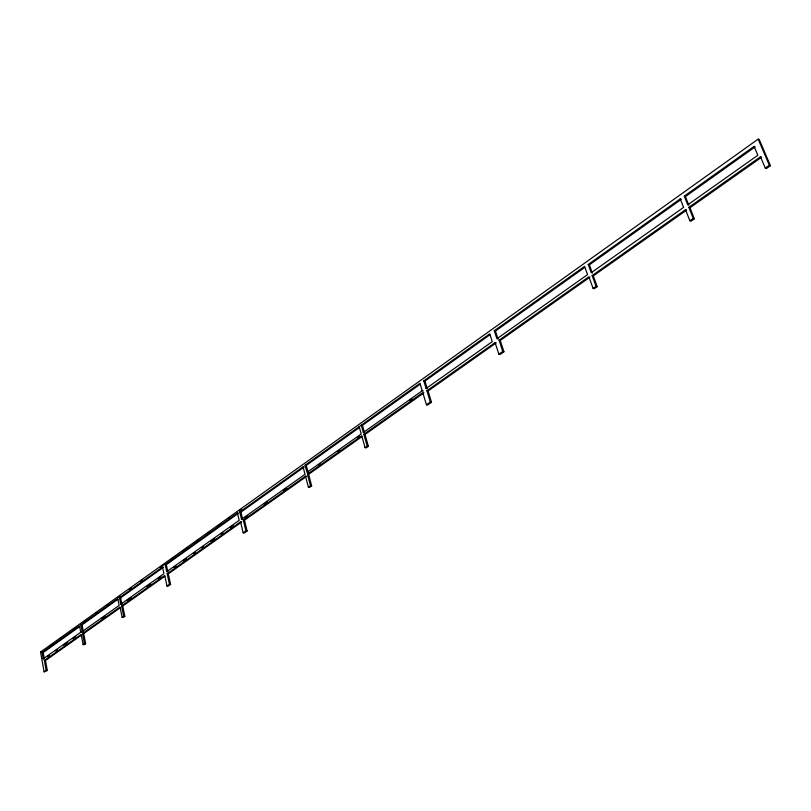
<?xml version="1.0" encoding="UTF-8"?>
<svg xmlns="http://www.w3.org/2000/svg" width="811" height="811" viewBox="0 0 811 811"><rect width="100%" height="100%" fill="white"/><g stroke="black" fill="none" stroke-linecap="round" stroke-linejoin="round"><path stroke-width="1.22" d="M81.293 635.236L45.487 660.519L47.281 670.474L44.118 671.873L40.55 652.024L758.173 139.107L759.278 139.593L770.45 165.718L766.405 168.536L765.3 168.08L760.485 156.776L688.833 207.332L693.243 218.412L694.368 218.818L691.002 221.17L689.877 220.764L685.488 209.694L592.152 275.558L596.034 286.313L597.19 286.648L593.297 275.892L592.152 275.558M49.927 646.174L53.019 643.964M61.261 638.075L63.329 636.594M72.605 629.975L74.663 628.495M83.949 621.875L86.007 620.395M95.292 613.775L97.35 612.295M106.626 605.675L108.694 604.195M117.97 597.575L120.028 596.105M129.314 589.475L131.372 588.005M140.658 581.375L142.716 579.906M160.243 567.386L164.369 564.436M171.587 559.286L175.713 556.336M182.931 551.186L187.047 548.236M194.265 543.086L198.391 540.136M205.609 534.986L209.735 532.046M216.953 526.886L221.079 523.947M228.296 518.787L230.354 517.317M239.63 510.687L241.698 509.217M237.572 513.88L166.316 564.689L167.857 571.775L166.711 571.684L165.16 564.598L237.43 513.028L238.596 513.15M42.091 652.52L79.519 625.808L80.755 632.256L43.226 658.846L42.091 652.52L43.216 652.551L79.64 626.579M80.897 624.825L117.747 598.528L119.146 605.442L82.205 631.607L80.897 624.825L82.033 624.875L117.859 599.329M359.182 426.647L361.23 433.966L306.984 472.387L305.098 465.23L419.966 383.289L422.227 390.77L423.393 391.003M119.481 597.758L162.484 567.082L163.913 573.661L120.788 604.205L119.481 597.758L120.626 597.829L163.64 567.173M239.752 512.015L303.061 466.852L304.226 467.014L240.908 512.136L239.752 512.015L241.506 519.273L242.661 519.405L240.908 512.136M423.778 380.835L489.712 333.818L492.267 341.654L426.099 388.499L423.778 380.835L424.944 381.079L489.844 334.831M494.274 330.756L584.569 266.363L587.549 274.625L496.91 338.775L494.274 330.756L495.44 331.04L584.701 267.448M305.098 465.23L306.264 465.392L359.324 427.579M362.446 425.349L364.514 432.668L363.348 432.476L361.28 425.146L362.446 425.349L420.108 384.252M680.236 198.898L683.602 207.393L591.219 272.739L588.228 264.467L680.236 198.898L681.362 199.313M684.271 196.15L754.078 146.396L755.183 146.872L685.396 196.566L684.271 196.15L687.728 204.838L757.839 155.256L754.078 146.396M588.228 264.467L589.374 264.822L680.338 200.043M166.711 571.684L239.194 520.348L237.43 513.028M363.348 432.476L422.227 390.77M47.393 656.717L49.43 655.288M55.513 650.98L57.54 649.54M63.633 645.232L67.688 642.353M72.757 638.764L75.808 636.615M241.506 519.273L305.017 474.313L303.061 466.852M101.811 618.58L104.893 616.401M127.074 600.637L131.179 597.727M146.578 586.829L150.694 583.92M157.881 578.831L160.963 576.651M173.99 567.436L176.028 565.987M183.174 560.928L186.236 558.769M193.383 553.71L195.431 552.261M201.554 547.932L203.602 546.482M210.748 541.424L214.834 538.534M220.957 534.196L223.005 532.756M230.152 527.697L233.213 525.528M318.388 465.301L320.436 463.862M337.832 451.545L339.88 450.095M357.286 437.778L359.334 436.328M409.96 400.502L412.029 399.042M244.719 517.955L247.791 515.776M264.183 504.189L267.255 502.009M283.647 490.422L286.719 488.242M307.45 474.151L308.616 474.313L311.667 485.941L310.501 485.779L307.45 474.151L361.736 435.771L365.082 447.662L366.248 447.844L368.376 446.354L365.021 434.473L363.855 434.28L367.201 446.172L368.376 446.354M363.855 434.28L422.784 392.615L426.454 404.78L427.62 405.003L431.513 402.286L428.076 390.973L426.91 390.74L430.347 402.063L431.513 402.286M44.118 671.873L46.156 670.444L44.362 660.489L81.181 634.466L83.127 644.623L84.263 644.664L85.652 643.691L83.695 633.533L120.16 607.794M83.127 644.623L84.516 643.65L82.56 633.492L120.028 607.013L122.137 617.374L123.282 617.424L124.843 616.34L122.735 605.989L164.836 576.266M122.137 617.374L123.698 616.279L121.589 605.929L164.714 575.455L167.005 586.029L168.161 586.1L170.614 584.396L168.303 573.803L241.698 521.98L240.543 521.858L167.147 573.712L169.458 584.315L167.005 586.029M240.543 521.858L243.178 532.817L245.926 530.901L243.31 520.115L305.504 476.169L306.67 476.331M308.616 474.313L361.888 436.683M365.021 434.473L423.95 392.848M426.91 390.74L495.085 342.587L496.251 342.86L428.076 390.973M499.069 340.184L500.235 340.468L503.935 351.741L502.769 351.467L499.069 340.184L588.898 276.764L593.084 288.381L594.23 288.706L597.19 286.648M243.31 520.115L244.476 520.236L305.656 477.05M500.235 340.468L590.043 277.098M593.297 275.892L686.613 210.11L685.488 209.694M688.833 207.332L689.968 207.748L761.6 157.253L760.485 156.776M305.504 476.169L308.413 487.249L310.501 485.779M365.082 447.662L367.201 446.172M426.454 404.78L430.347 402.063M495.085 342.587L498.877 354.194L502.769 351.467M593.084 288.381L596.034 286.313M689.877 220.764L693.243 218.412M765.3 168.08L769.345 165.251L770.45 165.718M244.476 520.236L247.091 531.012L244.344 532.928L243.178 532.817M311.667 485.941L309.579 487.401L308.413 487.249M503.935 351.741L500.042 354.458L498.877 354.194M46.156 670.444L47.281 670.474M43.226 658.846L44.352 658.877L43.216 652.551M44.362 660.489L45.487 660.519M40.55 652.024L41.675 652.064M84.516 643.65L85.652 643.691M80.755 632.256L81.891 632.306M82.56 633.492L83.695 633.533M82.205 631.607L83.34 631.647L82.033 624.875M123.698 616.279L124.843 616.34M120.788 604.205L121.934 604.266L120.626 597.829M121.589 605.929L122.735 605.989M169.458 584.315L170.614 584.396M167.147 573.712L168.303 573.803M165.16 564.598L166.316 564.689M245.926 530.901L247.091 531.012M426.099 388.499L427.265 388.733M758.173 139.107L769.345 165.251M689.968 207.748L694.368 218.818M685.396 196.566L688.863 205.254M589.374 264.822L592.375 273.084M495.44 331.04L498.066 339.059M424.944 381.079L426.931 387.638M306.264 465.392L308.15 472.549"/></g></svg>
